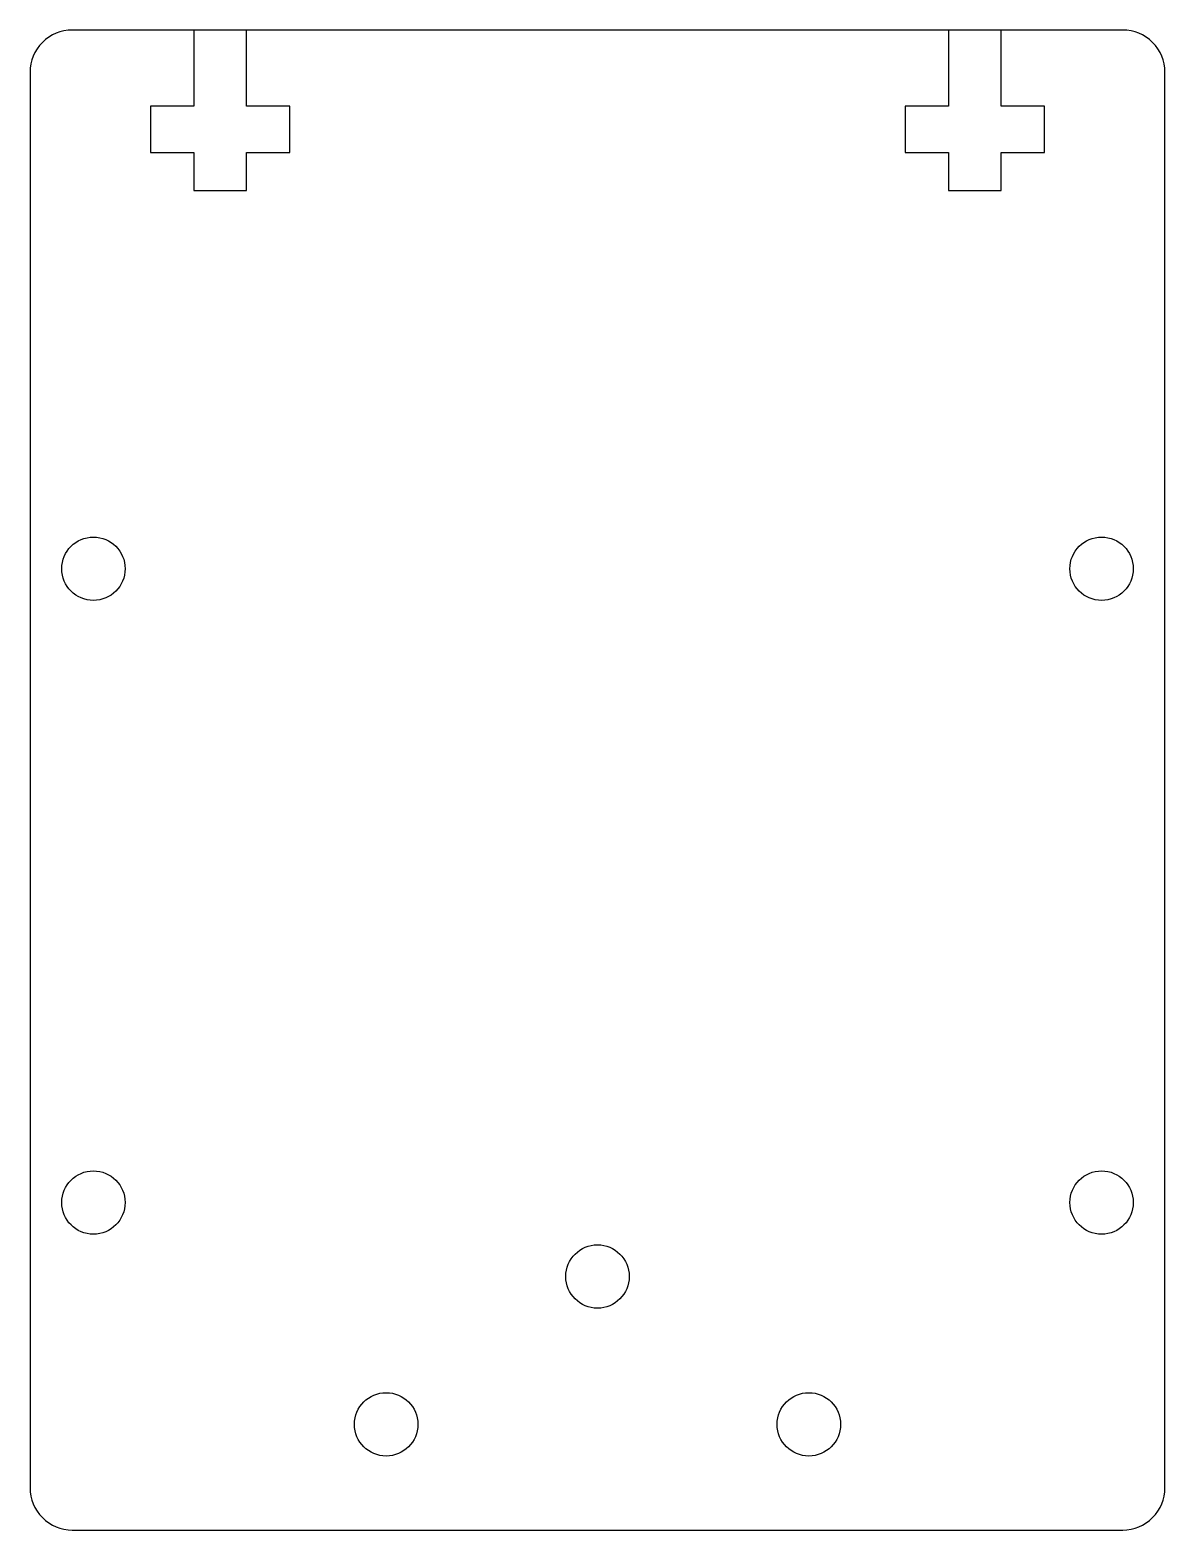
# Model space of a CAD drawing. Extents: x -23.3 to 30.4, y 93 to 164.
import ezdxf

# ---------------------------------------------------------------- set-up
doc = ezdxf.new("R2010")
doc.units = 0
doc.layers.add('CAMERA_COVER_BOTTOM', color=1, linetype='CONTINUOUS')

msp = doc.modelspace()

# ---------------------------------------------------------------- linework, layer by layer
at = {"layer": 'CAMERA_COVER_BOTTOM'}
msp.add_lwpolyline([(28.4, 93, 0.414214), (30.4, 95), (30.4, 162, 0.414214), (28.4, 164), (-21.3, 164, 0.414214), (-23.3, 162), (-23.3, 95, 0.414214), (-21.3, 93), (28.4, 93)], format="xyb", dxfattribs=at)
for points in [[(-15.55, 164), (-15.55, 160.4), (-17.6, 160.4), (-17.6, 158.2), (-15.55, 158.2), (-15.55, 156.4), (-13.05, 156.4), (-13.05, 158.2), (-11, 158.2), (-11, 160.4), (-13.05, 160.4), (-13.05, 164)], [(20.15, 164), (20.15, 160.4), (18.1, 160.4), (18.1, 158.2), (20.15, 158.2), (20.15, 156.4), (22.65, 156.4), (22.65, 158.2), (24.7, 158.2), (24.7, 160.4), (22.65, 160.4), (22.65, 164)]]:
    msp.add_lwpolyline(points, dxfattribs=at)
for centre in [(-20.3, 138.5), (27.4, 138.5), (-20.3, 108.5), (27.4, 108.5), (3.55, 105), (-6.45, 98), (13.55, 98)]:
    msp.add_circle(centre, 1.5, dxfattribs=at)

doc.saveas('drawing.dxf')
